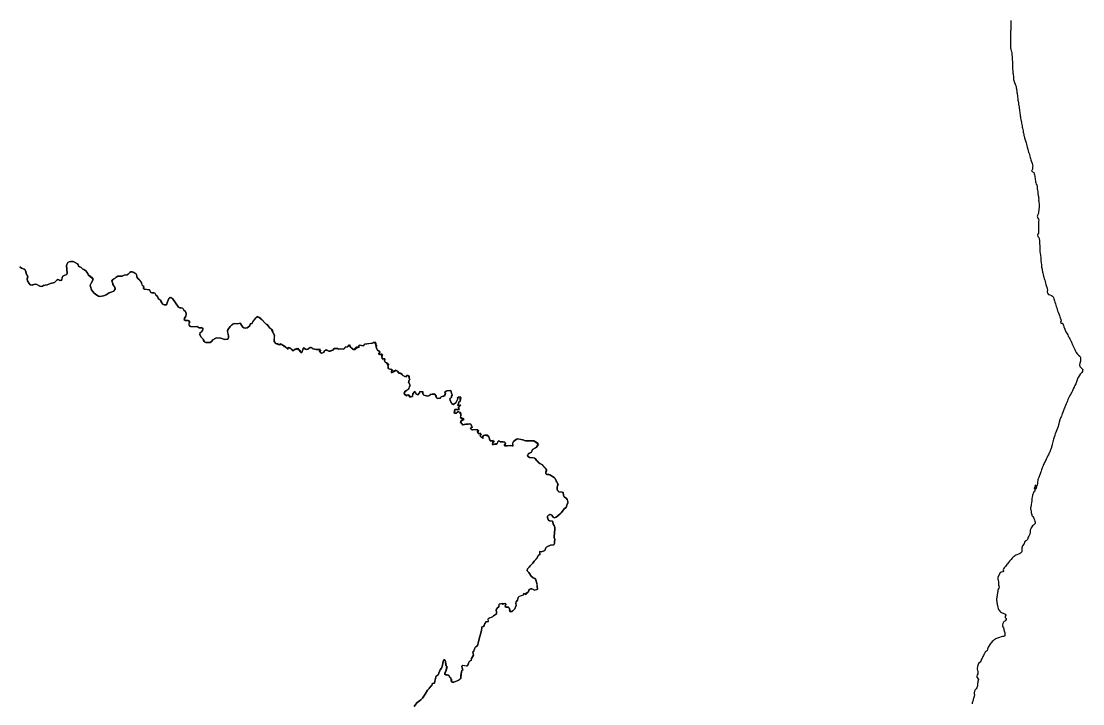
# Model space of a CAD drawing. Extents: x -74 to -34.8, y -33.8 to 5.3.
# Drawn here: x -40.92 to -38.856, y -16.506 to -15.179 of the extents above; entities that cross this region are included whole.
import ezdxf

# ---------------------------------------------------------------- set-up
doc = ezdxf.new("R2010")
doc.units = 0
doc.header["$LTSCALE"] = 2
doc.layers.add('UFEBRASIL', color=7, linetype='Continuous')

msp = doc.modelspace()

# ---------------------------------------------------------------- linework, layer by layer
at = {"layer": 'UFEBRASIL'}
for points in [[(-38.9962, -15.1776), (-38.9964, -15.1801), (-38.9964, -15.1817), (-38.9964, -15.1838), (-38.9963, -15.1863), (-38.9964, -15.1884), (-38.9964, -15.1911), (-38.9965, -15.1934), (-38.9965, -15.196), (-38.9966, -15.1982), (-38.997, -15.2009), (-38.9971, -15.2029), (-38.9969, -15.2048), (-38.9969, -15.2073), (-38.997, -15.2098), (-38.9969, -15.2119), (-38.9969, -15.2146), (-38.9969, -15.2175), (-38.9969, -15.2205), (-38.9968, -15.2231), (-38.9967, -15.2254), (-38.9967, -15.2293), (-38.9966, -15.2308), (-38.996, -15.2341), (-38.9954, -15.2362), (-38.995, -15.2379), (-38.9945, -15.2402), (-38.9943, -15.2423), (-38.9941, -15.2445), (-38.9939, -15.2472), (-38.9938, -15.2497), (-38.9937, -15.252), (-38.9936, -15.2542), (-38.9933, -15.257), (-38.9933, -15.2591), (-38.9932, -15.2615), (-38.9932, -15.2637), (-38.9932, -15.266), (-38.993, -15.268), (-38.9929, -15.2701), (-38.9927, -15.2721), (-38.9925, -15.2746), (-38.9923, -15.2771), (-38.9921, -15.2792), (-38.9919, -15.2812), (-38.9916, -15.2834), (-38.9912, -15.2859), (-38.9911, -15.2883), (-38.991, -15.2904), (-38.9911, -15.2924), (-38.9894, -15.2978), (-38.9877, -15.301), (-38.9869, -15.3033), (-38.9862, -15.3061), (-38.9858, -15.3084), (-38.9855, -15.3102), (-38.9852, -15.3119), (-38.9847, -15.3148), (-38.9844, -15.3173), (-38.9842, -15.3194), (-38.984, -15.3209), (-38.9836, -15.3235), (-38.9831, -15.3264), (-38.9828, -15.3292), (-38.9824, -15.3321), (-38.982, -15.3346), (-38.9816, -15.3376), (-38.9811, -15.3408), (-38.9807, -15.343), (-38.9803, -15.3452), (-38.9799, -15.3481), (-38.9796, -15.3509), (-38.9793, -15.3532), (-38.9789, -15.3556), (-38.9785, -15.358), (-38.9782, -15.3601), (-38.9779, -15.3626), (-38.9776, -15.365), (-38.9772, -15.3671), (-38.9766, -15.3697), (-38.976, -15.373), (-38.9757, -15.3744), (-38.9753, -15.377), (-38.9747, -15.3799), (-38.9744, -15.3823), (-38.9739, -15.3847), (-38.9734, -15.3871), (-38.9731, -15.3897), (-38.9725, -15.3919), (-38.972, -15.3944), (-38.9716, -15.3967), (-38.9711, -15.3991), (-38.9707, -15.4011), (-38.9703, -15.4027), (-38.9695, -15.4058), (-38.9689, -15.4078), (-38.968, -15.4113), (-38.9673, -15.4137), (-38.9666, -15.4156), (-38.9659, -15.4183), (-38.9653, -15.4211), (-38.9644, -15.4237), (-38.9638, -15.4259), (-38.9633, -15.4279), (-38.9624, -15.4309), (-38.9618, -15.4333), (-38.9609, -15.4364), (-38.9599, -15.4387), (-38.9592, -15.4415), (-38.9586, -15.4438), (-38.9579, -15.4459), (-38.9571, -15.4487), (-38.9566, -15.4505), (-38.9557, -15.4534), (-38.9547, -15.4559), (-38.954, -15.458), (-38.9535, -15.4597), (-38.9538, -15.4619), (-38.9544, -15.4644), (-38.9544, -15.4668), (-38.9553, -15.4691), (-38.956, -15.4707), (-38.9515, -15.4734), (-38.951, -15.4755), (-38.9505, -15.4778), (-38.9499, -15.48), (-38.9495, -15.4824), (-38.9492, -15.4847), (-38.9489, -15.4869), (-38.9484, -15.4893), (-38.9481, -15.4913), (-38.9476, -15.4935), (-38.9468, -15.4956), (-38.946, -15.498), (-38.9453, -15.5003), (-38.945, -15.5025), (-38.9449, -15.5048), (-38.9443, -15.507), (-38.9438, -15.5107), (-38.9437, -15.5123), (-38.9436, -15.5145), (-38.943, -15.5176), (-38.9427, -15.5198), (-38.9426, -15.5222), (-38.9421, -15.5245), (-38.9422, -15.5269), (-38.9419, -15.5291), (-38.9416, -15.5307), (-38.9413, -15.5345), (-38.9413, -15.5399), (-38.9414, -15.541), (-38.9418, -15.5442), (-38.9421, -15.5464), (-38.9423, -15.5496), (-38.9423, -15.5507), (-38.9429, -15.5544), (-38.9446, -15.5565), (-38.9448, -15.5581), (-38.944, -15.562), (-38.9423, -15.5637), (-38.9421, -15.5655), (-38.9423, -15.5687), (-38.9424, -15.5714), (-38.9424, -15.5764), (-38.9424, -15.58), (-38.9424, -15.5822), (-38.9424, -15.5835), (-38.9425, -15.588), (-38.9424, -15.5911), (-38.9436, -15.593), (-38.9446, -15.5949), (-38.9435, -15.5975), (-38.9419, -15.5998), (-38.9411, -15.602), (-38.9406, -15.6051), (-38.9404, -15.6074), (-38.9402, -15.6096), (-38.9402, -15.6128), (-38.9401, -15.6137), (-38.94, -15.6173), (-38.9399, -15.6187), (-38.9399, -15.6227), (-38.9397, -15.6259), (-38.9396, -15.6268), (-38.9391, -15.6307), (-38.9388, -15.633), (-38.9385, -15.6353), (-38.9381, -15.6379), (-38.9381, -15.6383), (-38.9378, -15.6424), (-38.9377, -15.6447), (-38.9375, -15.6479), (-38.9375, -15.648), (-38.9369, -15.6531), (-38.9366, -15.6558), (-38.9364, -15.6573), (-38.9356, -15.661), (-38.9354, -15.6621), (-38.9346, -15.6667), (-38.9342, -15.6688), (-38.9336, -15.6715), (-38.9329, -15.6747), (-38.9323, -15.6768), (-38.9316, -15.679), (-38.9309, -15.681), (-38.9303, -15.6826), (-38.9296, -15.6848), (-38.9286, -15.6885), (-38.928, -15.6907), (-38.9274, -15.6929), (-38.9255, -15.6983), (-38.9248, -15.7025), (-38.9256, -15.7042), (-38.9257, -15.7055), (-38.9251, -15.7075), (-38.9227, -15.7102), (-38.9202, -15.7113), (-38.9175, -15.712), (-38.9151, -15.7133), (-38.914, -15.7148), (-38.9134, -15.716), (-38.9125, -15.719), (-38.9113, -15.7225), (-38.9106, -15.7253), (-38.9095, -15.7288), (-38.9087, -15.7312), (-38.9078, -15.734), (-38.907, -15.7364), (-38.9062, -15.7394), (-38.9052, -15.7422), (-38.9043, -15.745), (-38.9031, -15.7479), (-38.9018, -15.7513), (-38.9008, -15.7539), (-38.8988, -15.7588), (-38.8985, -15.7615), (-38.8995, -15.7636), (-38.8992, -15.7659), (-38.8964, -15.7664), (-38.8948, -15.7686), (-38.8937, -15.7709), (-38.8929, -15.7732), (-38.8913, -15.7777), (-38.8904, -15.7799), (-38.8891, -15.7827), (-38.8879, -15.7851), (-38.8857, -15.7891), (-38.8846, -15.7911), (-38.8836, -15.7928), (-38.8827, -15.7946), (-38.8816, -15.7967), (-38.8799, -15.8002), (-38.8786, -15.8028), (-38.8764, -15.8082), (-38.8744, -15.812), (-38.8731, -15.8146), (-38.8718, -15.8175), (-38.8703, -15.8209), (-38.8692, -15.8233), (-38.8666, -15.8265), (-38.8649, -15.8283), (-38.8622, -15.8305), (-38.8606, -15.8329), (-38.8608, -15.8351), (-38.8611, -15.836), (-38.8608, -15.8402), (-38.8618, -15.844), (-38.863, -15.8472), (-38.8621, -15.8501), (-38.8579, -15.854), (-38.8564, -15.856), (-38.8566, -15.8583), (-38.8569, -15.8604), (-38.8582, -15.8619), (-38.8603, -15.8639), (-38.8612, -15.8652), (-38.8636, -15.8686), (-38.8655, -15.8719), (-38.8658, -15.8724), (-38.8673, -15.8763), (-38.8684, -15.8803), (-38.8701, -15.8843), (-38.8718, -15.8875), (-38.8729, -15.8901), (-38.8732, -15.8908), (-38.8749, -15.8939), (-38.8757, -15.8959), (-38.8766, -15.8978), (-38.8779, -15.9003), (-38.8805, -15.9049), (-38.8813, -15.9066), (-38.8833, -15.9104), (-38.8836, -15.911), (-38.8854, -15.9148), (-38.8862, -15.917), (-38.887, -15.9191), (-38.8884, -15.9231), (-38.8913, -15.9292), (-38.8921, -15.9314), (-38.893, -15.9336), (-38.8938, -15.9358), (-38.8947, -15.938), (-38.8953, -15.9396), (-38.8962, -15.9418), (-38.897, -15.9441), (-38.898, -15.9469), (-38.8984, -15.948), (-38.8994, -15.9502), (-38.9007, -15.9544), (-38.9022, -15.9586), (-38.9032, -15.962), (-38.9036, -15.9637), (-38.9043, -15.9671), (-38.9069, -15.9736), (-38.9096, -15.98), (-38.9099, -15.981), (-38.9109, -15.9849), (-38.9117, -15.988), (-38.9124, -15.9898), (-38.9131, -15.9919), (-38.9147, -15.9968), (-38.9162, -16.0022), (-38.9162, -16.003), (-38.9171, -16.0065), (-38.9175, -16.0077), (-38.9188, -16.0111), (-38.9193, -16.0128), (-38.9207, -16.0168), (-38.9216, -16.0186), (-38.9225, -16.0204), (-38.9232, -16.0219), (-38.9249, -16.0251), (-38.9256, -16.0267), (-38.9269, -16.0296), (-38.9278, -16.0315), (-38.9287, -16.0334), (-38.9296, -16.0352), (-38.9306, -16.0371), (-38.9316, -16.039), (-38.9325, -16.0409), (-38.9333, -16.0427), (-38.9337, -16.0435), (-38.9352, -16.0478), (-38.9358, -16.0495), (-38.9365, -16.0517), (-38.9372, -16.0537), (-38.9378, -16.0556), (-38.9392, -16.0593), (-38.9399, -16.0612), (-38.9404, -16.0626), (-38.9418, -16.066), (-38.9423, -16.0674), (-38.9435, -16.0705), (-38.9439, -16.0722), (-38.9444, -16.075), (-38.9446, -16.0772), (-38.9447, -16.0792), (-38.945, -16.0803), (-38.9462, -16.084), (-38.9473, -16.0872), (-38.9475, -16.089), (-38.9483, -16.089), (-38.9487, -16.0867), (-38.949, -16.0849), (-38.9475, -16.0827), (-38.9488, -16.0808), (-38.9484, -16.0823), (-38.9489, -16.0843), (-38.9505, -16.0856), (-38.9508, -16.0876), (-38.9493, -16.0891), (-38.9499, -16.091), (-38.9498, -16.0929), (-38.9514, -16.0944), (-38.9523, -16.0959), (-38.9534, -16.0986), (-38.954, -16.1006), (-38.9544, -16.1026), (-38.9546, -16.104), (-38.9552, -16.1077), (-38.9555, -16.1115), (-38.9556, -16.112), (-38.9559, -16.1149), (-38.9566, -16.1187), (-38.9568, -16.12), (-38.9575, -16.1234), (-38.9578, -16.1255), (-38.9579, -16.1272), (-38.9576, -16.1293), (-38.9569, -16.132), (-38.9567, -16.1348), (-38.9557, -16.138), (-38.9553, -16.1404), (-38.9537, -16.1422), (-38.9522, -16.1442), (-38.9513, -16.1458), (-38.95, -16.1485), (-38.9493, -16.1515), (-38.9489, -16.1534), (-38.9492, -16.1557), (-38.9503, -16.1572), (-38.9525, -16.1587), (-38.9539, -16.1601), (-38.9552, -16.1621), (-38.9565, -16.1642), (-38.9574, -16.1663), (-38.9584, -16.169), (-38.9588, -16.1723), (-38.959, -16.1767), (-38.9598, -16.1781), (-38.9614, -16.1804), (-38.9626, -16.1826), (-38.9639, -16.1866), (-38.9657, -16.1891), (-38.9682, -16.1899), (-38.9695, -16.1924), (-38.9704, -16.1944), (-38.9717, -16.1964), (-38.973, -16.1983), (-38.9736, -16.1995), (-38.9748, -16.203), (-38.975, -16.2044), (-38.9748, -16.2076), (-38.975, -16.2107), (-38.9759, -16.2125), (-38.9776, -16.2138), (-38.9795, -16.2146), (-38.9813, -16.2153), (-38.9846, -16.2165), (-38.9864, -16.2175), (-38.9883, -16.2184), (-38.9899, -16.2197), (-38.9914, -16.221), (-38.9929, -16.2225), (-38.9942, -16.2241), (-38.9955, -16.2256), (-38.9987, -16.2291), (-38.9999, -16.2309), (-39.0012, -16.2326), (-39.0025, -16.2343), (-39.0038, -16.2358), (-39.005, -16.2374), (-39.0067, -16.2392), (-39.0081, -16.2407), (-39.0094, -16.2422), (-39.0106, -16.2439), (-39.0111, -16.2458), (-39.0108, -16.2478), (-39.012, -16.2496), (-39.0153, -16.2506), (-39.017, -16.2515), (-39.0212, -16.2602), (-39.0212, -16.2636), (-39.0202, -16.2694), (-39.0205, -16.2742), (-39.0201, -16.2752), (-39.0191, -16.279), (-39.0199, -16.2816), (-39.021, -16.2837), (-39.0214, -16.2857), (-39.0217, -16.2878), (-39.022, -16.2898), (-39.0224, -16.2919), (-39.0227, -16.2939), (-39.023, -16.2962), (-39.0233, -16.2983), (-39.0235, -16.3004), (-39.0238, -16.3025), (-39.0239, -16.3046), (-39.0237, -16.3068), (-39.0233, -16.3096), (-39.0227, -16.3116), (-39.0225, -16.3136), (-39.0222, -16.3155), (-39.0214, -16.3188), (-39.0209, -16.3209), (-39.0201, -16.3228), (-39.0189, -16.3245), (-39.0176, -16.3261), (-39.0163, -16.3277), (-39.0147, -16.329), (-39.0129, -16.3297), (-39.0113, -16.3304), (-39.0087, -16.3314), (-39.0066, -16.3319), (-39.0059, -16.3338), (-39.0074, -16.3361), (-39.0071, -16.3386), (-39.0056, -16.3406), (-39.0055, -16.3426), (-39.0067, -16.3443), (-39.0082, -16.3456), (-39.0092, -16.3464), (-39.0108, -16.348), (-39.012, -16.3506), (-39.0124, -16.3527), (-39.0125, -16.3546), (-39.0118, -16.3566), (-39.0108, -16.3585), (-39.01, -16.3605), (-39.0096, -16.3624), (-39.0091, -16.3645), (-39.0085, -16.3665), (-39.008, -16.3682), (-39.0076, -16.3711), (-39.0079, -16.3743), (-39.0098, -16.3758), (-39.0123, -16.3757), (-39.0151, -16.3761), (-39.0181, -16.3774), (-39.0201, -16.3783), (-39.022, -16.3788), (-39.024, -16.3794), (-39.0259, -16.3801), (-39.0276, -16.3814), (-39.0292, -16.3827), (-39.0308, -16.3841), (-39.0323, -16.3855), (-39.0337, -16.387), (-39.0351, -16.3885), (-39.0363, -16.3902), (-39.0373, -16.3913), (-39.0393, -16.3944), (-39.0401, -16.3962), (-39.0408, -16.3983), (-39.0414, -16.4003), (-39.0425, -16.4026), (-39.0438, -16.4041), (-39.0454, -16.4054), (-39.0467, -16.407), (-39.0475, -16.409), (-39.0485, -16.4108), (-39.0496, -16.4125), (-39.0507, -16.4142), (-39.0512, -16.4162), (-39.052, -16.418), (-39.0531, -16.4197), (-39.0539, -16.4216), (-39.0544, -16.4238), (-39.0559, -16.4252), (-39.0576, -16.4264), (-39.0589, -16.428), (-39.0598, -16.4298), (-39.0605, -16.4318), (-39.0611, -16.4336), (-39.0616, -16.4375), (-39.0614, -16.4394), (-39.0609, -16.4415), (-39.0607, -16.4432), (-39.0603, -16.446), (-39.0607, -16.448), (-39.0614, -16.4501), (-39.0624, -16.4526), (-39.0624, -16.4546), (-39.0618, -16.4551), (-39.0593, -16.4591), (-39.06, -16.4611), (-39.0603, -16.463), (-39.0604, -16.4651), (-39.0608, -16.4672), (-39.0612, -16.4693), (-39.0611, -16.4715), (-39.0615, -16.4736), (-39.0623, -16.4755), (-39.0635, -16.4773), (-39.0649, -16.4788), (-39.0654, -16.4794), (-39.0669, -16.4821), (-39.0674, -16.4852), (-39.0674, -16.4873), (-39.0671, -16.4892), (-39.0673, -16.4923), (-39.068, -16.4942), (-39.0688, -16.4961), (-39.0694, -16.4977), (-39.0698, -16.5003), (-39.0707, -16.5024), (-39.0713, -16.5044), (-39.0717, -16.5064)], [(-40.923, -15.6567), (-40.9194, -15.6589), (-40.9143, -15.661), (-40.9119, -15.6636), (-40.91, -15.6708), (-40.9071, -15.6756), (-40.9087, -15.6813), (-40.9078, -15.6837), (-40.9049, -15.6887), (-40.9026, -15.6918), (-40.8992, -15.6924), (-40.8959, -15.6912), (-40.892, -15.6906), (-40.8897, -15.691), (-40.8841, -15.694), (-40.8816, -15.6945), (-40.8789, -15.694), (-40.8767, -15.6927), (-40.8738, -15.6923), (-40.8698, -15.6916), (-40.8636, -15.689), (-40.8554, -15.6872), (-40.8511, -15.6824), (-40.8477, -15.6814), (-40.8442, -15.6832), (-40.8414, -15.6825), (-40.8406, -15.677), (-40.8396, -15.6749), (-40.8352, -15.6728), (-40.833, -15.6722), (-40.8313, -15.6707), (-40.8307, -15.6686), (-40.8324, -15.6541), (-40.8317, -15.6521), (-40.8288, -15.6478), (-40.8267, -15.647), (-40.8221, -15.646), (-40.819, -15.6463), (-40.8168, -15.6476), (-40.8108, -15.6509), (-40.8096, -15.6525), (-40.8081, -15.6561), (-40.804, -15.6581), (-40.8007, -15.6609), (-40.7987, -15.6617), (-40.7947, -15.6644), (-40.7907, -15.6696), (-40.7898, -15.6719), (-40.7853, -15.6759), (-40.7803, -15.6802), (-40.7808, -15.6824), (-40.7844, -15.6885), (-40.7859, -15.6923), (-40.7856, -15.6945), (-40.7833, -15.7014), (-40.7817, -15.7038), (-40.7783, -15.7077), (-40.7734, -15.7116), (-40.7698, -15.7135), (-40.7677, -15.7141), (-40.7604, -15.7132), (-40.7553, -15.7109), (-40.7491, -15.707), (-40.7399, -15.7036), (-40.7375, -15.7003), (-40.738, -15.6965), (-40.7385, -15.6958), (-40.7421, -15.6907), (-40.7424, -15.6887), (-40.7438, -15.684), (-40.742, -15.6813), (-40.7404, -15.6798), (-40.7376, -15.6787), (-40.7355, -15.6765), (-40.7322, -15.6749), (-40.7242, -15.6747), (-40.7188, -15.6723), (-40.714, -15.6719), (-40.7122, -15.6708), (-40.7092, -15.6674), (-40.7072, -15.6664), (-40.7046, -15.6664), (-40.6991, -15.6686), (-40.6985, -15.669), (-40.6963, -15.6718), (-40.6955, -15.6752), (-40.6947, -15.6776), (-40.6926, -15.6802), (-40.6902, -15.6819), (-40.6887, -15.6834), (-40.6859, -15.69), (-40.6848, -15.6931), (-40.6827, -15.6938), (-40.6816, -15.6958), (-40.6823, -15.699), (-40.6805, -15.7), (-40.6794, -15.7001), (-40.6752, -15.7004), (-40.6711, -15.7016), (-40.6696, -15.704), (-40.668, -15.7067), (-40.6664, -15.7071), (-40.6612, -15.7071), (-40.6598, -15.7086), (-40.6582, -15.7117), (-40.6574, -15.7124), (-40.6546, -15.7157), (-40.6539, -15.7178), (-40.6529, -15.7197), (-40.6491, -15.7217), (-40.6479, -15.7247), (-40.647, -15.7267), (-40.6449, -15.7289), (-40.6421, -15.7303), (-40.6396, -15.7307), (-40.6375, -15.7303), (-40.6361, -15.7245), (-40.6334, -15.7181), (-40.6294, -15.7157), (-40.626, -15.7182), (-40.6142, -15.7351), (-40.6118, -15.7362), (-40.6098, -15.736), (-40.6066, -15.7368), (-40.6052, -15.7384), (-40.604, -15.7406), (-40.601, -15.7434), (-40.5998, -15.7472), (-40.6003, -15.7528), (-40.6039, -15.7593), (-40.6007, -15.7607), (-40.5959, -15.7612), (-40.5922, -15.7633), (-40.5943, -15.7679), (-40.5931, -15.7717), (-40.5912, -15.7725), (-40.5837, -15.7729), (-40.5775, -15.7728), (-40.5765, -15.7746), (-40.5745, -15.7751), (-40.5682, -15.7751), (-40.5674, -15.7759), (-40.5673, -15.7781), (-40.568, -15.7801), (-40.5697, -15.7827), (-40.5732, -15.7861), (-40.5731, -15.7881), (-40.5706, -15.7933), (-40.5665, -15.7974), (-40.5635, -15.8029), (-40.5611, -15.8036), (-40.5529, -15.8037), (-40.5506, -15.8017), (-40.5478, -15.7985), (-40.542, -15.7952), (-40.5398, -15.7948), (-40.532, -15.795), (-40.525, -15.7978), (-40.5183, -15.7975), (-40.5174, -15.7939), (-40.5173, -15.7909), (-40.5191, -15.7809), (-40.5184, -15.779), (-40.5143, -15.7729), (-40.5115, -15.7703), (-40.5089, -15.7679), (-40.5063, -15.7669), (-40.5006, -15.7676), (-40.4947, -15.7659), (-40.4892, -15.7737), (-40.4873, -15.7749), (-40.4841, -15.7758), (-40.4809, -15.7752), (-40.4755, -15.7713), (-40.4753, -15.7675), (-40.4715, -15.7666), (-40.4692, -15.7627), (-40.4643, -15.7558), (-40.4601, -15.7532), (-40.4574, -15.7548), (-40.4516, -15.7597), (-40.4462, -15.7661), (-40.444, -15.768), (-40.442, -15.7687), (-40.4369, -15.7756), (-40.4325, -15.7787), (-40.4306, -15.7854), (-40.4287, -15.7888), (-40.4277, -15.7908), (-40.4286, -15.7926), (-40.4282, -15.8017), (-40.425, -15.8057), (-40.4209, -15.8077), (-40.4175, -15.8082), (-40.4146, -15.8065), (-40.4103, -15.8096), (-40.4094, -15.8112), (-40.4064, -15.8124), (-40.4011, -15.8166), (-40.4014, -15.8129), (-40.3973, -15.8139), (-40.3938, -15.8173), (-40.3923, -15.8199), (-40.3904, -15.8189), (-40.3864, -15.8167), (-40.3856, -15.8168), (-40.3825, -15.8145), (-40.3799, -15.8185), (-40.378, -15.8184), (-40.3769, -15.8235), (-40.3749, -15.8231), (-40.3731, -15.8203), (-40.3724, -15.8162), (-40.3715, -15.8144), (-40.3684, -15.8155), (-40.3664, -15.8175), (-40.3632, -15.8166), (-40.3611, -15.8152), (-40.3567, -15.813), (-40.3525, -15.816), (-40.3494, -15.8164), (-40.3471, -15.8173), (-40.3451, -15.8171), (-40.3427, -15.8176), (-40.3384, -15.8184), (-40.3389, -15.8217), (-40.3361, -15.8243), (-40.3326, -15.8232), (-40.3317, -15.8226), (-40.3304, -15.8193), (-40.3263, -15.8184), (-40.3223, -15.8204), (-40.3195, -15.8206), (-40.3143, -15.8189), (-40.3116, -15.8156), (-40.3052, -15.8157), (-40.3036, -15.817), (-40.3004, -15.8163), (-40.2944, -15.8166), (-40.2919, -15.8151), (-40.2901, -15.8126), (-40.2866, -15.8122), (-40.2816, -15.8083), (-40.2804, -15.8119), (-40.2773, -15.8139), (-40.2737, -15.8178), (-40.2712, -15.8173), (-40.2673, -15.8135), (-40.2663, -15.8138), (-40.263, -15.8131), (-40.2632, -15.8091), (-40.2626, -15.8088), (-40.2584, -15.8094), (-40.2547, -15.8103), (-40.2521, -15.8073), (-40.2469, -15.8058), (-40.2376, -15.8051), (-40.2341, -15.8037), (-40.2307, -15.8047), (-40.2309, -15.8078), (-40.2294, -15.8087), (-40.23, -15.8136), (-40.2281, -15.8181), (-40.2276, -15.8189), (-40.2225, -15.8218), (-40.2229, -15.8227), (-40.225, -15.8259), (-40.223, -15.8276), (-40.2209, -15.8267), (-40.2177, -15.8274), (-40.219, -15.8318), (-40.2181, -15.8363), (-40.213, -15.8358), (-40.2131, -15.8377), (-40.214, -15.8396), (-40.2128, -15.8423), (-40.2099, -15.8433), (-40.2095, -15.8452), (-40.2058, -15.8461), (-40.2075, -15.8486), (-40.2065, -15.8512), (-40.2069, -15.8545), (-40.1992, -15.8569), (-40.1989, -15.8591), (-40.2007, -15.8598), (-40.2001, -15.8625), (-40.1973, -15.8617), (-40.1945, -15.8581), (-40.1927, -15.8578), (-40.1889, -15.8589), (-40.1872, -15.86), (-40.1862, -15.8638), (-40.1823, -15.8633), (-40.1785, -15.868), (-40.1721, -15.8703), (-40.1699, -15.8679), (-40.1661, -15.8684), (-40.1661, -15.8725), (-40.1646, -15.8753), (-40.1666, -15.8788), (-40.1667, -15.8826), (-40.1652, -15.8847), (-40.1639, -15.8872), (-40.1651, -15.8901), (-40.1678, -15.8942), (-40.1682, -15.895), (-40.1742, -15.9001), (-40.1759, -15.9022), (-40.1754, -15.904), (-40.1736, -15.9053), (-40.1707, -15.9075), (-40.1695, -15.906), (-40.166, -15.9057), (-40.1647, -15.9102), (-40.1598, -15.9085), (-40.1588, -15.9034), (-40.1552, -15.8992), (-40.1537, -15.9003), (-40.1533, -15.9031), (-40.1493, -15.9054), (-40.1484, -15.905), (-40.1461, -15.9016), (-40.1452, -15.8989), (-40.1396, -15.8991), (-40.1393, -15.9019), (-40.1391, -15.9049), (-40.1374, -15.9063), (-40.1295, -15.9081), (-40.1264, -15.9065), (-40.1241, -15.9044), (-40.12, -15.9044), (-40.1162, -15.904), (-40.1134, -15.908), (-40.113, -15.9113), (-40.1102, -15.9126), (-40.1053, -15.9121), (-40.1035, -15.9096), (-40.0995, -15.9082), (-40.097, -15.9065), (-40.0954, -15.9038), (-40.0968, -15.9002), (-40.0922, -15.897), (-40.085, -15.8971), (-40.0836, -15.9026), (-40.0824, -15.9066), (-40.084, -15.908), (-40.0839, -15.9107), (-40.0868, -15.9136), (-40.0861, -15.9162), (-40.0845, -15.9203), (-40.0799, -15.9241), (-40.0748, -15.9201), (-40.0717, -15.9133), (-40.0721, -15.9111), (-40.0701, -15.9098), (-40.067, -15.9095), (-40.0657, -15.9108), (-40.0666, -15.9179), (-40.0702, -15.9203), (-40.071, -15.9269), (-40.0695, -15.9257), (-40.0663, -15.925), (-40.07, -15.9302), (-40.0689, -15.9339), (-40.0769, -15.9343), (-40.0778, -15.935), (-40.0773, -15.9421), (-40.0744, -15.9414), (-40.0707, -15.9379), (-40.0661, -15.9398), (-40.0657, -15.9429), (-40.0655, -15.9438), (-40.0665, -15.9495), (-40.0662, -15.9504), (-40.0597, -15.9541), (-40.0658, -15.9571), (-40.0662, -15.9602), (-40.0634, -15.9608), (-40.0622, -15.9636), (-40.0612, -15.964), (-40.0558, -15.9626), (-40.0515, -15.9626), (-40.0485, -15.9618), (-40.0458, -15.9624), (-40.045, -15.9661), (-40.0432, -15.9693), (-40.0467, -15.971), (-40.0439, -15.9739), (-40.043, -15.9738), (-40.039, -15.9732), (-40.0344, -15.9735), (-40.031, -15.9741), (-40.0327, -15.9786), (-40.0308, -15.9811), (-40.0273, -15.9805), (-40.0262, -15.9822), (-40.0282, -15.9856), (-40.0269, -15.9871), (-40.0221, -15.9896), (-40.0228, -15.9864), (-40.0213, -15.9848), (-40.019, -15.9839), (-40.0123, -15.9853), (-40.0113, -15.9871), (-40.0084, -15.9949), (-40.0075, -15.9955), (-40.001, -15.9947), (-40.0046, -16.0006), (-40.0044, -16.0018), (-40.0023, -16.0023), (-39.9971, -16.0015), (-39.9951, -16.0005), (-39.9921, -15.995), (-39.9909, -15.9952), (-39.9889, -15.9972), (-39.9832, -15.9968), (-39.98, -15.9976), (-39.9785, -16.0003), (-39.9803, -16.0056), (-39.9699, -16.0042), (-39.9658, -16.0045), (-39.9636, -16.0044), (-39.9646, -15.9988), (-39.963, -15.9963), (-39.9557, -15.9914), (-39.9538, -15.9914), (-39.9448, -15.9929), (-39.9398, -15.9951), (-39.9285, -15.9951), (-39.9238, -15.9953), (-39.9147, -16.0016), (-39.9183, -16.0071), (-39.9206, -16.0089), (-39.9264, -16.0121), (-39.9291, -16.0178), (-39.9346, -16.0207), (-39.9357, -16.0237), (-39.9344, -16.0254), (-39.9319, -16.0273), (-39.9254, -16.0277), (-39.9222, -16.0286), (-39.9207, -16.03), (-39.9187, -16.0333), (-39.9167, -16.0345), (-39.9147, -16.0371), (-39.912, -16.0393), (-39.9081, -16.0412), (-39.8987, -16.0513), (-39.899, -16.0531), (-39.9, -16.0553), (-39.9002, -16.0588), (-39.8985, -16.0602), (-39.8944, -16.0606), (-39.8922, -16.0614), (-39.8839, -16.066), (-39.882, -16.068), (-39.8804, -16.0731), (-39.8766, -16.0797), (-39.8775, -16.0821), (-39.8782, -16.0854), (-39.8782, -16.0891), (-39.8769, -16.0923), (-39.8747, -16.0941), (-39.8686, -16.0949), (-39.8666, -16.0956), (-39.8659, -16.101), (-39.8648, -16.1039), (-39.8602, -16.1073), (-39.8587, -16.109), (-39.8573, -16.1157), (-39.8594, -16.1198), (-39.8608, -16.1247), (-39.8638, -16.1269), (-39.8705, -16.1351), (-39.8724, -16.1368), (-39.8805, -16.1437), (-39.8843, -16.1449), (-39.8861, -16.1433), (-39.8884, -16.1398), (-39.8914, -16.1382), (-39.8924, -16.1384), (-39.8948, -16.1397), (-39.897, -16.1416), (-39.8971, -16.1439), (-39.896, -16.1479), (-39.8928, -16.1509), (-39.8873, -16.151), (-39.8864, -16.1528), (-39.8862, -16.1572), (-39.8844, -16.1599), (-39.8829, -16.1638), (-39.8829, -16.1686), (-39.8835, -16.1719), (-39.8839, -16.1827), (-39.883, -16.1871), (-39.8836, -16.1915), (-39.8834, -16.1947), (-39.8849, -16.197), (-39.8913, -16.1978), (-39.8984, -16.2014), (-39.9002, -16.203), (-39.9022, -16.2085), (-39.9052, -16.2099), (-39.9084, -16.2107), (-39.9126, -16.2103), (-39.9122, -16.2164), (-39.9152, -16.2179), (-39.9181, -16.2241), (-39.9227, -16.2288), (-39.9254, -16.2329), (-39.931, -16.2381), (-39.9329, -16.2409), (-39.9357, -16.2439), (-39.9365, -16.2458), (-39.9363, -16.2481), (-39.9334, -16.251), (-39.9285, -16.2581), (-39.9247, -16.2613), (-39.9201, -16.2637), (-39.9175, -16.2718), (-39.9169, -16.2793), (-39.9162, -16.2813), (-39.9167, -16.2838), (-39.9193, -16.2848), (-39.9224, -16.2853), (-39.9272, -16.2829), (-39.9294, -16.2827), (-39.9336, -16.2853), (-39.9337, -16.2887), (-39.9411, -16.2931), (-39.9435, -16.2921), (-39.9445, -16.295), (-39.9522, -16.2979), (-39.9542, -16.3), (-39.9553, -16.3049), (-39.9581, -16.3083), (-39.9586, -16.3107), (-39.9582, -16.3158), (-39.9591, -16.3173), (-39.9605, -16.3219), (-39.9667, -16.3272), (-39.9706, -16.3269), (-39.9708, -16.3257), (-39.9701, -16.3234), (-39.9727, -16.3188), (-39.9739, -16.3182), (-39.9781, -16.3184), (-39.9794, -16.3168), (-39.9781, -16.3132), (-39.9784, -16.3111), (-39.9816, -16.3119), (-39.9855, -16.3116), (-39.9875, -16.3122), (-39.9911, -16.3127), (-39.9917, -16.3137), (-39.9918, -16.3178), (-39.9941, -16.32), (-39.9959, -16.3226), (-39.9966, -16.3245), (-39.9964, -16.3274), (-39.9967, -16.3321), (-40.002, -16.3351), (-40.0043, -16.3371), (-40.0126, -16.3415), (-40.0128, -16.3424), (-40.0124, -16.3467), (-40.0165, -16.347), (-40.0172, -16.3478), (-40.0192, -16.3502), (-40.0202, -16.3544), (-40.0217, -16.3559), (-40.0252, -16.3574), (-40.0248, -16.3594), (-40.0258, -16.3665), (-40.0284, -16.3756), (-40.032, -16.3876), (-40.0325, -16.392), (-40.0346, -16.3944), (-40.0379, -16.3969), (-40.0391, -16.3997), (-40.0408, -16.4041), (-40.042, -16.4076), (-40.041, -16.4118), (-40.0426, -16.4154), (-40.0446, -16.4181), (-40.0456, -16.422), (-40.0492, -16.4244), (-40.0533, -16.4327), (-40.0547, -16.4332), (-40.0627, -16.432), (-40.0635, -16.4341), (-40.0632, -16.4366), (-40.0617, -16.4411), (-40.0634, -16.4422), (-40.0645, -16.4441), (-40.0658, -16.4537), (-40.0658, -16.4575), (-40.0692, -16.4607), (-40.0794, -16.4642), (-40.0821, -16.4647), (-40.0844, -16.4621), (-40.0846, -16.4572), (-40.0869, -16.4553), (-40.0884, -16.4522), (-40.0903, -16.451), (-40.0965, -16.4488), (-40.0969, -16.4467), (-40.0949, -16.4439), (-40.0926, -16.4336), (-40.095, -16.4316), (-40.0952, -16.4243), (-40.0966, -16.4212), (-40.0987, -16.4212), (-40.1001, -16.4241), (-40.1014, -16.431), (-40.1033, -16.437), (-40.1056, -16.4404), (-40.1099, -16.4499), (-40.1133, -16.4528), (-40.1141, -16.4547), (-40.1158, -16.4626), (-40.1166, -16.4662), (-40.1185, -16.4666), (-40.1213, -16.4674), (-40.1222, -16.4707), (-40.1247, -16.4728), (-40.1279, -16.4772), (-40.1306, -16.4797), (-40.1347, -16.4877), (-40.1361, -16.4897), (-40.1403, -16.4956), (-40.1433, -16.4986), (-40.151, -16.5047), (-40.156, -16.5114)], [(-40.156, -16.5114), (-40.151, -16.5047), (-40.1433, -16.4986), (-40.1403, -16.4956), (-40.1361, -16.4897), (-40.1347, -16.4877), (-40.1306, -16.4797), (-40.1279, -16.4772), (-40.1263, -16.475), (-40.1247, -16.4728), (-40.1222, -16.4707), (-40.1207, -16.4666), (-40.1166, -16.4662), (-40.1158, -16.4656), (-40.1158, -16.4626), (-40.1141, -16.4547), (-40.1133, -16.4528), (-40.1099, -16.4499), (-40.1056, -16.4404), (-40.1033, -16.437), (-40.1014, -16.431), (-40.1001, -16.4241), (-40.0977, -16.4208), (-40.096, -16.422), (-40.0952, -16.4243), (-40.0943, -16.4327), (-40.0922, -16.4346), (-40.0949, -16.4439), (-40.097, -16.448), (-40.0949, -16.4499), (-40.0903, -16.451), (-40.0884, -16.4522), (-40.0869, -16.4553), (-40.0838, -16.459), (-40.084, -16.4639), (-40.0821, -16.4647), (-40.0794, -16.4642), (-40.0692, -16.4607), (-40.0655, -16.4565), (-40.0657, -16.4525), (-40.0656, -16.4514), (-40.0645, -16.4441), (-40.0634, -16.4422), (-40.0615, -16.44), (-40.0632, -16.4366), (-40.0635, -16.4341), (-40.0619, -16.4313), (-40.0533, -16.4327), (-40.052, -16.4317), (-40.0485, -16.4235), (-40.045, -16.4207), (-40.0446, -16.4181), (-40.0426, -16.4154), (-40.041, -16.4118), (-40.0419, -16.4057), (-40.0399, -16.4036), (-40.0391, -16.3997), (-40.0379, -16.3969), (-40.0362, -16.3957), (-40.0346, -16.3944), (-40.0325, -16.392), (-40.032, -16.3876), (-40.0284, -16.3756), (-40.0258, -16.3665), (-40.0253, -16.363), (-40.0248, -16.3594), (-40.0247, -16.3565), (-40.0217, -16.3559), (-40.0202, -16.3544), (-40.0192, -16.3502), (-40.0156, -16.3466), (-40.0115, -16.3463), (-40.0126, -16.3415), (-40.0112, -16.3401), (-40.0084, -16.3389), (-40.0043, -16.3371), (-40.002, -16.3351), (-39.9955, -16.3307), (-39.9964, -16.3274), (-39.9966, -16.3245), (-39.9959, -16.3226), (-39.9941, -16.32), (-39.9918, -16.3178), (-39.9911, -16.3127), (-39.9888, -16.3122), (-39.9858, -16.3116), (-39.9837, -16.3124), (-39.9816, -16.3119), (-39.9807, -16.311), (-39.9784, -16.3111), (-39.9781, -16.3132), (-39.9794, -16.3168), (-39.9781, -16.3184), (-39.9723, -16.3191), (-39.9715, -16.3199), (-39.9701, -16.3234), (-39.9706, -16.3269), (-39.9697, -16.3277), (-39.966, -16.3269), (-39.9605, -16.3219), (-39.9582, -16.3158), (-39.958, -16.3148), (-39.9586, -16.3107), (-39.9581, -16.3083), (-39.9553, -16.3049), (-39.9542, -16.3), (-39.9512, -16.2971), (-39.9439, -16.2942), (-39.9425, -16.2918), (-39.9392, -16.2938), (-39.9354, -16.2902), (-39.9337, -16.2887), (-39.9327, -16.2836), (-39.9294, -16.2827), (-39.9267, -16.2831), (-39.9224, -16.2853), (-39.9178, -16.2843), (-39.9167, -16.2838), (-39.9162, -16.2813), (-39.9169, -16.2793), (-39.9172, -16.2756), (-39.9175, -16.2718), (-39.9208, -16.2629), (-39.9247, -16.2613), (-39.9285, -16.2581), (-39.9334, -16.251), (-39.9363, -16.2481), (-39.9361, -16.2448), (-39.9357, -16.2439), (-39.9329, -16.2409), (-39.931, -16.2381), (-39.9254, -16.2329), (-39.9227, -16.2288), (-39.9175, -16.223), (-39.9152, -16.2179), (-39.912, -16.2149), (-39.9116, -16.2101), (-39.9084, -16.2107), (-39.9052, -16.2099), (-39.9022, -16.2085), (-39.9002, -16.203), (-39.8984, -16.2014), (-39.8913, -16.1978), (-39.8849, -16.197), (-39.8834, -16.1947), (-39.8836, -16.1915), (-39.883, -16.1871), (-39.8839, -16.1827), (-39.8835, -16.1719), (-39.8829, -16.1686), (-39.8829, -16.1638), (-39.8844, -16.1599), (-39.8862, -16.1572), (-39.8864, -16.1528), (-39.8873, -16.151), (-39.8937, -16.1504), (-39.896, -16.1479), (-39.8971, -16.1439), (-39.897, -16.1416), (-39.8948, -16.1397), (-39.8914, -16.1382), (-39.8904, -16.1384), (-39.8884, -16.1398), (-39.8861, -16.1433), (-39.8834, -16.1449), (-39.8805, -16.1437), (-39.8724, -16.1368), (-39.8705, -16.1351), (-39.8638, -16.1269), (-39.8608, -16.1247), (-39.8594, -16.1198), (-39.8568, -16.1138), (-39.8587, -16.109), (-39.8602, -16.1073), (-39.8648, -16.1039), (-39.8659, -16.101), (-39.8666, -16.0956), (-39.8686, -16.0949), (-39.8747, -16.0941), (-39.8774, -16.0916), (-39.8782, -16.0891), (-39.8782, -16.0854), (-39.8769, -16.0808), (-39.8767, -16.0782), (-39.8804, -16.0731), (-39.882, -16.068), (-39.8839, -16.066), (-39.8922, -16.0614), (-39.8944, -16.0606), (-39.8985, -16.0602), (-39.9005, -16.0578), (-39.9, -16.0553), (-39.8987, -16.0513), (-39.8994, -16.0496), (-39.9081, -16.0412), (-39.912, -16.0393), (-39.9147, -16.0371), (-39.9167, -16.0345), (-39.9187, -16.0333), (-39.9207, -16.03), (-39.9222, -16.0286), (-39.9263, -16.0279), (-39.9319, -16.0273), (-39.9344, -16.0254), (-39.9357, -16.0237), (-39.9332, -16.0193), (-39.9282, -16.017), (-39.9264, -16.0121), (-39.9206, -16.0089), (-39.9183, -16.0071), (-39.9151, -16), (-39.917, -15.999), (-39.9238, -15.9953), (-39.9285, -15.9951), (-39.9339, -15.9951), (-39.9398, -15.9951), (-39.9448, -15.9929), (-39.9557, -15.9914), (-39.9576, -15.992), (-39.963, -15.9963), (-39.9648, -16.0005), (-39.9654, -16.0047), (-39.9666, -16.0044), (-39.9699, -16.0042), (-39.9743, -16.0047), (-39.9815, -16.004), (-39.9785, -16.0003), (-39.98, -15.9976), (-39.9832, -15.9968), (-39.9889, -15.9972), (-39.9921, -15.995), (-39.9933, -15.9964), (-39.9951, -16.0005), (-39.9984, -16.0011), (-40.0023, -16.0023), (-40.0046, -16.0006), (-40.0033, -15.9994), (-40.0029, -15.9944), (-40.0084, -15.9949), (-40.0092, -15.9937), (-40.0113, -15.9871), (-40.0137, -15.984), (-40.019, -15.9839), (-40.0213, -15.9848), (-40.0228, -15.9864), (-40.0226, -15.9904), (-40.0269, -15.9871), (-40.028, -15.9846), (-40.0262, -15.9822), (-40.0281, -15.9798), (-40.0308, -15.9811), (-40.0331, -15.9777), (-40.0327, -15.9734), (-40.0344, -15.9735), (-40.0359, -15.9736), (-40.0405, -15.9737), (-40.0456, -15.9727), (-40.0465, -15.97), (-40.0431, -15.9683), (-40.045, -15.9661), (-40.0458, -15.9624), (-40.0485, -15.9618), (-40.0515, -15.9626), (-40.0558, -15.9626), (-40.0622, -15.9636), (-40.0631, -15.9629), (-40.0642, -15.9601), (-40.0665, -15.9592), (-40.0646, -15.9555), (-40.0593, -15.9522), (-40.0665, -15.9495), (-40.0657, -15.9477), (-40.0657, -15.9429), (-40.0672, -15.9418), (-40.0661, -15.9398), (-40.0717, -15.9382), (-40.0753, -15.9418), (-40.0788, -15.9409), (-40.0769, -15.9343), (-40.075, -15.9348), (-40.0689, -15.9339), (-40.07, -15.9302), (-40.0663, -15.925), (-40.071, -15.9269), (-40.0717, -15.9262), (-40.0696, -15.9195), (-40.0666, -15.9179), (-40.067, -15.9095), (-40.0701, -15.9098), (-40.0721, -15.9111), (-40.0717, -15.9133), (-40.0718, -15.9142), (-40.0755, -15.9208), (-40.0809, -15.9241), (-40.0845, -15.9203), (-40.0861, -15.9162), (-40.0868, -15.9136), (-40.0835, -15.9099), (-40.084, -15.908), (-40.0817, -15.9048), (-40.0836, -15.9026), (-40.085, -15.8971), (-40.0938, -15.8981), (-40.0968, -15.9002), (-40.0954, -15.9038), (-40.0974, -15.9082), (-40.0996, -15.9082), (-40.1035, -15.9096), (-40.1065, -15.9122), (-40.1104, -15.9125), (-40.113, -15.9113), (-40.1147, -15.9067), (-40.1162, -15.904), (-40.1181, -15.9038), (-40.121, -15.904), (-40.1251, -15.9049), (-40.1264, -15.9065), (-40.1304, -15.9079), (-40.132, -15.9075), (-40.1374, -15.9063), (-40.1391, -15.9049), (-40.1399, -15.9011), (-40.1414, -15.8995), (-40.146, -15.8994), (-40.1461, -15.9016), (-40.1493, -15.9054), (-40.1517, -15.9043), (-40.1535, -15.9017), (-40.1552, -15.8992), (-40.1565, -15.8995), (-40.1589, -15.9039), (-40.1598, -15.9085), (-40.1654, -15.9096), (-40.1678, -15.905), (-40.1707, -15.9075), (-40.1716, -15.9058), (-40.1736, -15.9053), (-40.1759, -15.9022), (-40.1746, -15.8991), (-40.1743, -15.8982), (-40.1668, -15.8941), (-40.1658, -15.8941), (-40.1651, -15.8901), (-40.164, -15.8863), (-40.1651, -15.8837), (-40.1671, -15.8818), (-40.1666, -15.8788), (-40.1646, -15.8743), (-40.1661, -15.8725), (-40.1677, -15.8676), (-40.1699, -15.8679), (-40.174, -15.8705), (-40.1785, -15.868), (-40.1833, -15.8631), (-40.1871, -15.8626), (-40.1872, -15.86), (-40.19, -15.8592), (-40.1927, -15.8578), (-40.1948, -15.8601), (-40.1973, -15.8617), (-40.2007, -15.8618), (-40.1989, -15.8591), (-40.1992, -15.8569), (-40.1999, -15.8562), (-40.2061, -15.8547), (-40.2069, -15.8545), (-40.2065, -15.8512), (-40.2075, -15.8473), (-40.2065, -15.8454), (-40.2099, -15.8433), (-40.2109, -15.8433), (-40.2128, -15.8423), (-40.214, -15.8396), (-40.213, -15.8358), (-40.214, -15.8355), (-40.2188, -15.8358), (-40.2194, -15.8299), (-40.2183, -15.8266), (-40.2209, -15.8267), (-40.224, -15.8275), (-40.225, -15.8248), (-40.2225, -15.8218), (-40.2238, -15.8205), (-40.2281, -15.8181), (-40.2281, -15.8162), (-40.2302, -15.8126), (-40.2309, -15.8078), (-40.232, -15.8062), (-40.2311, -15.8038), (-40.236, -15.8036), (-40.2376, -15.8051), (-40.2481, -15.8071), (-40.2521, -15.8073), (-40.2557, -15.8105), (-40.2584, -15.8094), (-40.2632, -15.8091), (-40.2643, -15.8105), (-40.263, -15.8131), (-40.2678, -15.8126), (-40.2689, -15.8127), (-40.273, -15.8168), (-40.2756, -15.8175), (-40.2791, -15.8133), (-40.2811, -15.8111), (-40.2835, -15.8083), (-40.2866, -15.8122), (-40.2901, -15.8126), (-40.2919, -15.8151), (-40.2944, -15.8166), (-40.3004, -15.8163), (-40.3036, -15.817), (-40.3052, -15.8157), (-40.3116, -15.8156), (-40.3143, -15.8189), (-40.3214, -15.8206), (-40.3241, -15.8197), (-40.3263, -15.8184), (-40.3275, -15.8182), (-40.3311, -15.8211), (-40.3326, -15.8232), (-40.3361, -15.8243), (-40.3372, -15.8242), (-40.3402, -15.8206), (-40.3392, -15.8168), (-40.3427, -15.8176), (-40.3461, -15.8172), (-40.3471, -15.8173), (-40.3494, -15.8164), (-40.3525, -15.816), (-40.3586, -15.8133), (-40.3611, -15.8152), (-40.3647, -15.8171), (-40.3676, -15.8174), (-40.3693, -15.8146), (-40.3715, -15.8144), (-40.3724, -15.8162), (-40.374, -15.8211), (-40.3749, -15.8231), (-40.3781, -15.8223), (-40.3799, -15.8185), (-40.3811, -15.8179), (-40.3835, -15.8145), (-40.3856, -15.8168), (-40.3883, -15.8164), (-40.3904, -15.8189), (-40.3923, -15.8199), (-40.3938, -15.8173), (-40.3988, -15.8148), (-40.4021, -15.8145), (-40.4022, -15.8167), (-40.4064, -15.8124), (-40.4103, -15.8096), (-40.4122, -15.8095), (-40.4155, -15.8062), (-40.4187, -15.8084), (-40.422, -15.8061), (-40.425, -15.8057), (-40.4282, -15.8017), (-40.4277, -15.7908), (-40.4287, -15.7888), (-40.4292, -15.7869), (-40.4306, -15.7854), (-40.434, -15.7776), (-40.4369, -15.7756), (-40.442, -15.7687), (-40.444, -15.768), (-40.4462, -15.7661), (-40.4491, -15.7627), (-40.45, -15.7616), (-40.4516, -15.7597), (-40.4545, -15.7572), (-40.4574, -15.7548), (-40.4614, -15.7532), (-40.4643, -15.7558), (-40.4709, -15.7637), (-40.4722, -15.7672), (-40.4753, -15.7675), (-40.4755, -15.7713), (-40.4809, -15.7752), (-40.4841, -15.7758), (-40.4873, -15.7749), (-40.4892, -15.7737), (-40.4947, -15.7659), (-40.5006, -15.7676), (-40.5063, -15.7669), (-40.5095, -15.7684), (-40.5115, -15.7703), (-40.5143, -15.7729), (-40.5184, -15.779), (-40.5192, -15.7828), (-40.5173, -15.7909), (-40.5174, -15.7939), (-40.5183, -15.7975), (-40.525, -15.7978), (-40.532, -15.795), (-40.5398, -15.7948), (-40.542, -15.7952), (-40.5478, -15.7985), (-40.5506, -15.8017), (-40.5529, -15.8037), (-40.5625, -15.8033), (-40.5649, -15.8015), (-40.5665, -15.7974), (-40.5713, -15.7924), (-40.5731, -15.7881), (-40.5721, -15.7844), (-40.5697, -15.7827), (-40.568, -15.7801), (-40.5673, -15.7781), (-40.5682, -15.7751), (-40.5692, -15.7748), (-40.5745, -15.7751), (-40.5765, -15.7746), (-40.5786, -15.7726), (-40.585, -15.773), (-40.5912, -15.7725), (-40.5938, -15.7709), (-40.5939, -15.7661), (-40.5926, -15.7623), (-40.5959, -15.7612), (-40.6007, -15.7607), (-40.6034, -15.7574), (-40.5998, -15.7511), (-40.5998, -15.7472), (-40.601, -15.7434), (-40.604, -15.7406), (-40.6052, -15.7384), (-40.6066, -15.7368), (-40.6098, -15.736), (-40.6118, -15.7362), (-40.6142, -15.7351), (-40.626, -15.7182), (-40.631, -15.7163), (-40.6334, -15.7181), (-40.6361, -15.7245), (-40.6375, -15.7303), (-40.6396, -15.7307), (-40.6421, -15.7303), (-40.6449, -15.7289), (-40.647, -15.7267), (-40.6487, -15.7237), (-40.6501, -15.721), (-40.6529, -15.7197), (-40.6539, -15.7178), (-40.6546, -15.7157), (-40.6582, -15.7117), (-40.6588, -15.7108), (-40.6598, -15.7086), (-40.6621, -15.7069), (-40.668, -15.7067), (-40.6696, -15.704), (-40.6711, -15.7016), (-40.6721, -15.701), (-40.6764, -15.7006), (-40.6805, -15.7), (-40.6823, -15.699), (-40.6824, -15.6978), (-40.6819, -15.6944), (-40.684, -15.6936), (-40.6854, -15.6921), (-40.6859, -15.688), (-40.6887, -15.6834), (-40.6916, -15.6806), (-40.6935, -15.6795), (-40.6947, -15.6776), (-40.6955, -15.6752), (-40.6963, -15.6718), (-40.6991, -15.6686), (-40.7006, -15.6673), (-40.7046, -15.6664), (-40.7072, -15.6664), (-40.7092, -15.6674), (-40.7122, -15.6708), (-40.714, -15.6719), (-40.7204, -15.6729), (-40.7242, -15.6747), (-40.7322, -15.6749), (-40.7355, -15.6765), (-40.7376, -15.6787), (-40.7414, -15.6803), (-40.7439, -15.6859), (-40.7438, -15.686), (-40.7424, -15.6887), (-40.7421, -15.6907), (-40.738, -15.6965), (-40.7375, -15.6978), (-40.7375, -15.7003), (-40.7415, -15.7047), (-40.7491, -15.707), (-40.7553, -15.7109), (-40.7604, -15.7132), (-40.7677, -15.7141), (-40.7698, -15.7135), (-40.7734, -15.7116), (-40.7783, -15.7077), (-40.7817, -15.7038), (-40.7833, -15.7014), (-40.7856, -15.6945), (-40.7859, -15.6923), (-40.7844, -15.6885), (-40.7808, -15.6824), (-40.7813, -15.679), (-40.7865, -15.6749), (-40.7898, -15.6719), (-40.7907, -15.6696), (-40.7947, -15.6644), (-40.7987, -15.6617), (-40.8007, -15.6609), (-40.804, -15.6581), (-40.8088, -15.6554), (-40.8096, -15.6525), (-40.8108, -15.6509), (-40.8156, -15.6483), (-40.819, -15.6463), (-40.8235, -15.6461), (-40.8267, -15.647), (-40.8293, -15.6483), (-40.8317, -15.6521), (-40.8324, -15.6541), (-40.8307, -15.6686), (-40.8313, -15.6707), (-40.833, -15.6722), (-40.8352, -15.6728), (-40.8396, -15.6749), (-40.8406, -15.677), (-40.842, -15.6832), (-40.8442, -15.6832), (-40.8488, -15.6813), (-40.8511, -15.6824), (-40.8554, -15.6872), (-40.8636, -15.689), (-40.8698, -15.6916), (-40.8738, -15.6923), (-40.8767, -15.6927), (-40.8789, -15.694), (-40.8816, -15.6945), (-40.8841, -15.694), (-40.8897, -15.691), (-40.892, -15.6906), (-40.8959, -15.6912), (-40.9006, -15.6925), (-40.9026, -15.6918), (-40.9049, -15.6887), (-40.9078, -15.6837), (-40.9087, -15.6803), (-40.9071, -15.6745), (-40.91, -15.6708), (-40.9128, -15.6624), (-40.9143, -15.661), (-40.9194, -15.6589), (-40.923, -15.6567)]]:
    msp.add_lwpolyline(points, dxfattribs=at)

doc.saveas('drawing.dxf')
